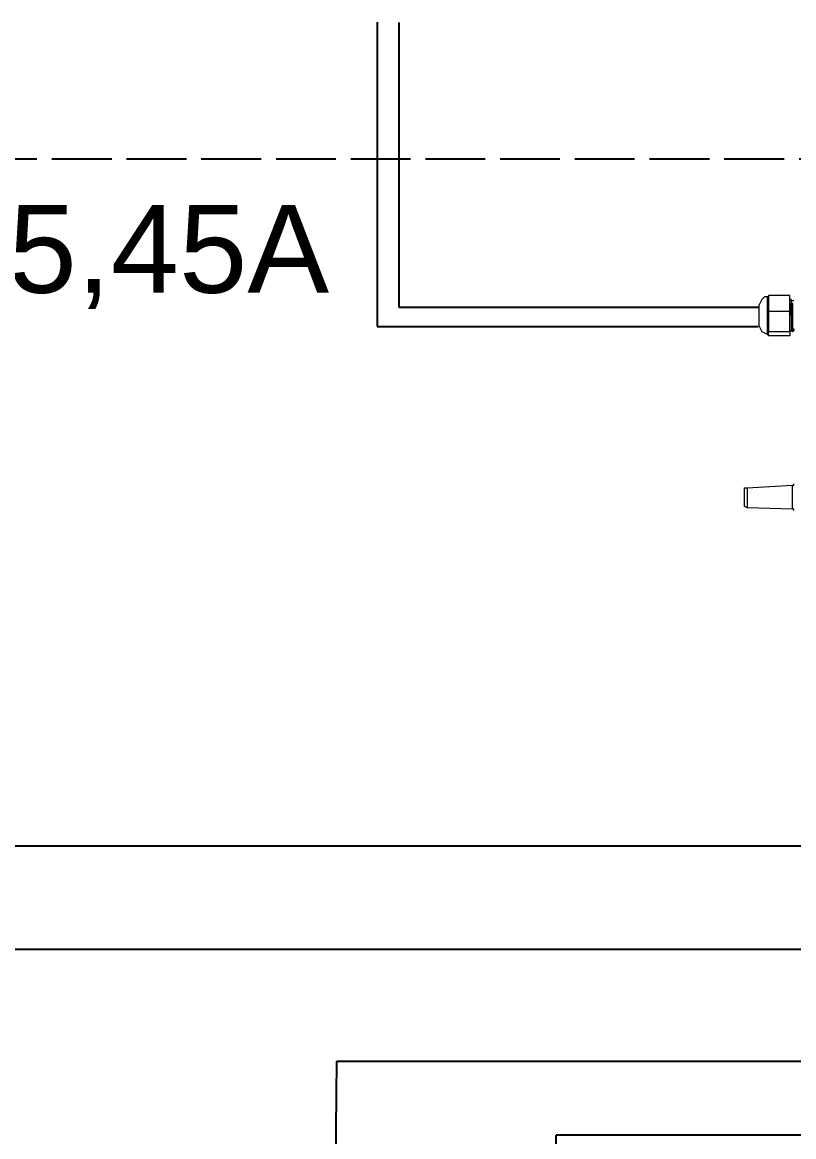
# Model space of a CAD drawing. Header units: millimetres. Extents: x 3165 to 8716, y -1118 to 2802.
# Drawn here: x 4625.5 to 4780.4, y 1517.7 to 1741.3 of the extents above; entities that cross this region are included whole.
import ezdxf

# ---------------------------------------------------------------- set-up
doc = ezdxf.new("R2010")
doc.units = ezdxf.units.MM
doc.linetypes.add('ACAD_ISO02W100', pattern=[15, 12, -3])
doc.layers.add('PDF_Geometry', color=7, linetype='Continuous', true_color=0x1f1916)
doc.layers.add('TERRA', color=3, linetype='ACAD_ISO02W100')
doc.styles.get("Standard").update_dxf_attribs({"font": 'arial.ttf'})

msp = doc.modelspace()

# ---------------------------------------------------------------- linework, layer by layer
for p, q in [((4696.73, 1741.35), (4696.73, 1680.28)), ((4701.15, 1684.1), (4701.15, 1741.33)), ((4773.29, 1684.1), (4701.15, 1684.1)), ((4696.73, 1680.28), (4773.24, 1680.28)), ((4469.75, 1576.03), (4795.29, 1576.03)), ((4513.74, 1555.33), (4806.02, 1555.33)), ((4687.52, 1422.09), (4688.64, 1532.85)), ((4688.64, 1532.85), (4818.33, 1532.85)), ((4732.62, 1518.01), (4732.62, 1422.54)), ((4732.64, 1518.04), (4828.91, 1518.04))]:
    msp.add_line(p, q)
at = {"layer": 'PDF_Geometry', "color": 0, "lineweight": 15}
for points in [[(4779.55, 1683.27), (4779.55, 1686.49), (4775.27, 1686.49), (4775.27, 1684.88), (4775.27, 1683.27)], [(4775.27, 1686.22), (4775, 1686.22), (4774.47, 1686.22), (4773.93, 1685.68), (4773.66, 1685.15), (4773.39, 1684.61)], [(4773.4, 1680.33), (4773.4, 1684.61)], [(4775, 1686.22), (4775, 1678.72)], [(4780.35, 1685.41), (4779.82, 1685.41), (4779.82, 1685.68), (4779.55, 1685.68)], [(4779.55, 1684.88), (4779.55, 1683.01), (4779.82, 1682.47), (4779.82, 1681.67)], [(4779.82, 1685.68), (4779.82, 1685.15)], [(4779.82, 1685.42), (4779.82, 1685.15), (4780.09, 1684.88)], [(4779.55, 1679.26), (4779.55, 1683.27), (4775.27, 1683.27), (4775.27, 1681.13), (4775.27, 1679.26)], [(4779.82, 1683.01), (4779.82, 1681.13), (4780.09, 1680.86), (4780.09, 1679.26)], [(4780.09, 1683.27), (4780.09, 1682.47)], [(4773.39, 1680.33), (4773.66, 1679.79), (4773.93, 1679.26), (4774.47, 1678.99), (4775, 1678.72), (4775.27, 1678.72)], [(4779.82, 1680.06), (4779.82, 1679.52)], [(4780.09, 1680.33), (4780.09, 1679.79), (4780.36, 1679.79), (4780.36, 1679.52)], [(4779.55, 1679.52), (4779.82, 1679.52), (4780.09, 1679.26), (4780.35, 1679.52)], [(4770.45, 1647.4), (4770.45, 1647.93), (4770.98, 1647.93), (4780.09, 1648.47), (4780.35, 1648.47), (4780.35, 1648.73)], [(4780.09, 1643.65), (4780.09, 1648.47)], [(4770.45, 1644.45), (4770.45, 1647.4)], [(4770.98, 1647.93), (4770.98, 1643.91)], [(4780.35, 1643.38), (4780.35, 1643.65), (4780.09, 1643.65), (4770.98, 1643.91), (4770.45, 1644.18), (4770.45, 1644.45)]]:
    msp.add_lwpolyline(points, dxfattribs=at)
msp.add_lwpolyline([(4775.27, 1679.26), (4779.55, 1679.26), (4779.55, 1678.45), (4775.27, 1678.45), (4775.27, 1678.72)], close=True, dxfattribs=at)
for points in [[(4779.82, 1685.15), (4779.82, 1684.43), (4779.82, 1683.72), (4779.82, 1683.01)], [(4780.09, 1684.88), (4780.09, 1684.35), (4780.09, 1683.81), (4780.09, 1683.27)], [(4780.09, 1682.47), (4780.09, 1681.76), (4780.09, 1681.04), (4780.09, 1680.33)], [(4779.82, 1681.67), (4779.82, 1681.13), (4779.82, 1680.6), (4779.82, 1680.06)]]:
    msp.add_open_spline(points, degree=3, dxfattribs=at)
at = {"layer": 'TERRA'}
msp.add_line((3896.42, 1713.92), (4847.01, 1713.92), dxfattribs=at)

# ---------------------------------------------------------------- texts
at = {"insert": (4574.09, 1704.69), "char_height": 17.636, "attachment_point": 1}
msp.add_mtext_dynamic_manual_height_columns('In = 5,45A', width=129.1594, gutter_width=12.5, heights=[22.07], dxfattribs=at)

doc.saveas('drawing.dxf')
